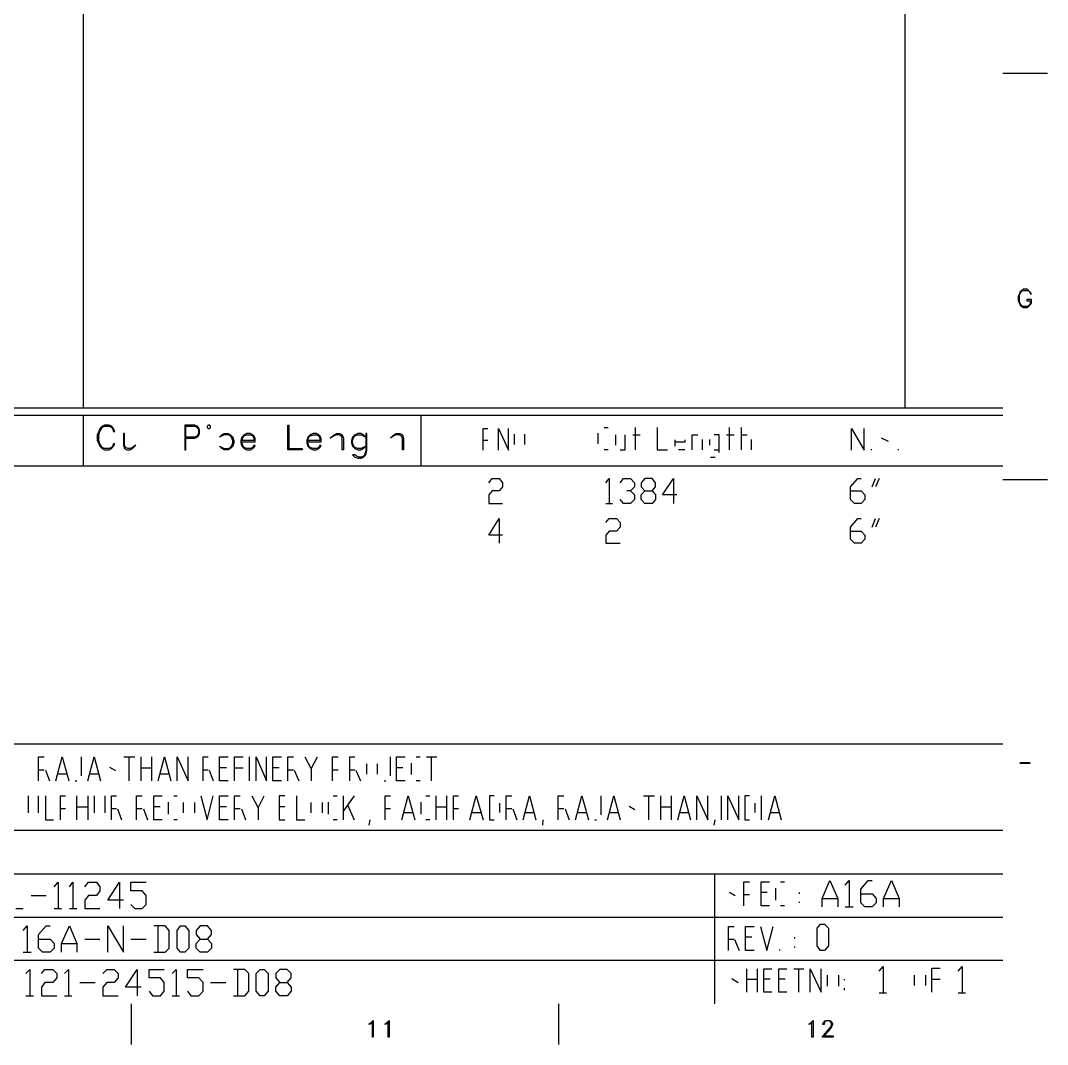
# Model space of a CAD drawing. Header units: millimetres. Extents: x 21 to 1147, y -811 to 126.
# Drawn here: x 931.5 to 1146.6, y -811 to -596.6 of the extents above; entities that cross this region are included whole.
import ezdxf

# ---------------------------------------------------------------- set-up
doc = ezdxf.new("R2010")
doc.units = ezdxf.units.MM
doc.layers.add('EDITED_LINES', color=4, linetype='Continuous')

msp = doc.modelspace()

# ---------------------------------------------------------------- linework, layer by layer
at = {"layer": 'EDITED_LINES'}
for p, q in [((944.68, -382.12), (944.68, -677.68)), ((1116.76, -382.12), (1116.76, -677.68)), ((1137.28, -607.6), (1146.64, -607.6)), ((1140.76, -653.8), (1140.52, -654.28)), ((1140.88, -653.44), (1140.76, -653.8)), ((1140.76, -654.28), (1140.88, -653.8)), ((1141.24, -653.08), (1140.88, -653.44)), ((1140.88, -653.8), (1141.12, -653.44)), ((1141.12, -653.44), (1141.24, -653.2)), ((1141.6, -652.84), (1141.24, -653.08)), ((1141.24, -653.2), (1141.6, -653.08)), ((1142.32, -652.84), (1141.6, -652.84)), ((1141.6, -653.08), (1142.32, -653.08)), ((1142.68, -653.08), (1142.32, -652.84)), ((1142.32, -653.08), (1142.68, -653.2)), ((1143.04, -653.44), (1142.68, -653.08)), ((1142.68, -653.2), (1142.92, -653.44)), ((1142.92, -653.44), (1143.04, -653.8)), ((1143.28, -653.8), (1143.04, -653.44)), ((1143.04, -653.8), (1143.28, -653.8)), ((1140.52, -654.28), (1140.52, -655.24)), ((1140.52, -655.24), (1140.76, -655.72)), ((1140.76, -655.24), (1140.76, -654.28)), ((1140.88, -655.72), (1140.76, -655.24)), ((1140.76, -655.72), (1140.88, -656.08)), ((1141.12, -656.08), (1140.88, -655.72)), ((1142.32, -655), (1142.32, -655.24)), ((1143.28, -655), (1142.32, -655)), ((1142.32, -655.24), (1143.04, -655.24)), ((1143.04, -655.72), (1142.92, -656.08)), ((1143.04, -655.24), (1143.04, -655.72)), ((1143.04, -656.08), (1143.28, -655.72)), ((1143.28, -655.72), (1143.28, -655)), ((1140.88, -656.08), (1141.24, -656.44)), ((1141.24, -656.32), (1141.12, -656.08)), ((1141.6, -656.44), (1141.24, -656.32)), ((1141.24, -656.44), (1141.6, -656.68)), ((1142.32, -656.44), (1141.6, -656.44)), ((1141.6, -656.68), (1142.32, -656.68)), ((1142.68, -656.32), (1142.32, -656.44)), ((1142.32, -656.68), (1142.68, -656.44)), ((1142.92, -656.08), (1142.68, -656.32)), ((1142.68, -656.44), (1143.04, -656.08)), ((820.36, -677.68), (1137.28, -677.68)), ((820.36, -679.24), (1137.28, -679.24)), ((944.68, -679.24), (944.68, -689.8)), ((1015.48, -689.8), (1015.48, -679.24)), ((948.64, -681.52), (948.16, -682)), ((948.16, -682.6), (948.64, -681.76)), ((949.12, -681.28), (948.64, -681.52)), ((948.64, -681.76), (949.12, -681.52)), ((950.08, -681.28), (949.12, -681.28)), ((949.12, -681.52), (950.08, -681.52)), ((950.56, -681.52), (950.08, -681.28)), ((950.08, -681.52), (950.56, -681.76)), ((951.04, -682), (950.56, -681.52)), ((950.56, -681.76), (950.8, -682)), ((968.08, -681.28), (965.92, -681.28)), ((965.92, -681.28), (965.92, -686.44)), ((966.16, -686.44), (966.16, -681.52)), ((966.16, -681.52), (968.08, -681.52)), ((968.56, -681.52), (968.08, -681.28)), ((968.08, -681.52), (968.56, -681.76)), ((968.8, -681.76), (968.56, -681.52)), ((968.56, -681.76), (968.8, -682.24)), ((969.04, -682.24), (968.8, -681.76)), ((970.84, -681.28), (970.6, -681.52)), ((970.6, -681.52), (970.6, -681.76)), ((970.6, -681.76), (970.84, -682)), ((971.08, -681.28), (970.84, -681.28)), ((971.32, -681.52), (971.08, -681.28)), ((971.08, -682), (971.32, -681.76)), ((971.32, -681.76), (971.32, -681.52)), ((987.52, -686.44), (987.52, -681.28)), ((987.52, -681.28), (987.76, -681.28)), ((987.76, -681.28), (987.76, -686.2)), ((1053.76, -681.76), (1054.6, -681.76)), ((1060.36, -686.44), (1060.36, -681.76)), ((1064.92, -681.76), (1064.92, -686.44)), ((1080.04, -686.44), (1080.04, -681.76)), ((1082.56, -686.44), (1082.56, -681.76)), ((947.92, -682.6), (947.56, -683.32)), ((947.56, -683.32), (947.56, -684.52)), ((948.16, -682), (947.92, -682.6)), ((947.92, -683.32), (948.16, -682.6)), ((947.92, -684.52), (947.92, -683.32)), ((950.8, -682), (951.04, -682.6)), ((951.28, -682.6), (951.04, -682)), ((951.04, -682.6), (951.28, -682.6)), ((953.32, -683.08), (953.08, -683.08)), ((953.08, -683.08), (953.08, -685.48)), ((953.32, -685.48), (953.32, -683.08)), ((968.08, -683.8), (966.16, -683.8)), ((968.56, -683.56), (968.08, -683.8)), ((968.08, -684.04), (968.56, -683.8)), ((968.8, -683.08), (968.56, -683.56)), ((968.56, -683.8), (968.8, -683.56)), ((968.8, -682.24), (968.8, -683.08)), ((968.8, -683.56), (969.04, -683.08)), ((969.04, -683.08), (969.04, -682.24)), ((970.84, -682), (971.08, -682)), ((974.2, -683.32), (973.24, -683.8)), ((973.24, -683.8), (973.72, -683.32)), ((973.72, -683.32), (974.2, -683.08)), ((974.2, -683.08), (975.04, -683.08)), ((975.04, -683.32), (974.2, -683.32)), ((975.04, -683.08), (975.52, -683.32)), ((975.52, -683.56), (975.04, -683.32)), ((975.52, -683.32), (976, -683.8)), ((975.76, -683.8), (975.52, -683.56)), ((976, -684.52), (975.76, -683.8)), ((976, -683.8), (976.24, -684.52)), ((977.92, -683.8), (977.68, -684.52)), ((978.4, -683.32), (977.92, -683.8)), ((977.92, -684.52), (978.16, -683.8)), ((978.16, -683.8), (978.4, -683.56)), ((978.88, -683.08), (978.4, -683.32)), ((978.4, -683.56), (978.88, -683.32)), ((979.72, -683.08), (978.88, -683.08)), ((978.88, -683.32), (979.72, -683.32)), ((980.2, -683.32), (979.72, -683.08)), ((979.72, -683.32), (980.2, -683.56)), ((980.44, -683.56), (980.2, -683.32)), ((980.2, -683.56), (980.44, -684.04)), ((980.68, -684.04), (980.44, -683.56)), ((991.72, -683.8), (991.48, -684.52)), ((992.2, -683.32), (991.72, -683.8)), ((991.72, -684.52), (991.96, -683.8)), ((991.96, -683.8), (992.2, -683.56)), ((992.8, -683.08), (992.2, -683.32)), ((992.2, -683.56), (992.8, -683.32)), ((993.52, -683.08), (992.8, -683.08)), ((992.8, -683.32), (993.52, -683.32)), ((994, -683.32), (993.52, -683.08)), ((993.52, -683.32), (994, -683.56)), ((994.24, -683.56), (994, -683.32)), ((994, -683.56), (994.24, -684.04)), ((994.48, -684.04), (994.24, -683.56)), ((996.4, -684.04), (997.24, -683.32)), ((997.24, -683.56), (996.4, -684.04)), ((997.24, -683.32), (997.72, -683.08)), ((997.72, -683.32), (997.24, -683.56)), ((997.72, -683.08), (998.44, -683.08)), ((998.2, -683.32), (997.72, -683.32)), ((998.68, -683.56), (998.2, -683.32)), ((998.44, -683.08), (998.92, -683.32)), ((998.92, -684.04), (998.68, -683.56)), ((998.92, -683.32), (999.16, -684.04)), ((1001.08, -683.8), (1000.84, -684.52)), ((1001.56, -683.32), (1001.08, -683.8)), ((1001.08, -684.52), (1001.32, -683.8)), ((1001.32, -683.8), (1001.56, -683.56)), ((1002.16, -683.08), (1001.56, -683.32)), ((1001.56, -683.56), (1002.16, -683.32)), ((1002.88, -683.08), (1002.16, -683.08)), ((1002.16, -683.32), (1002.88, -683.32)), ((1003.36, -683.32), (1002.88, -683.08)), ((1002.88, -683.32), (1003.84, -683.8)), ((1003.84, -683.8), (1003.36, -683.32)), ((1004.08, -683.08), (1003.84, -683.08)), ((1003.84, -683.08), (1003.84, -686.68)), ((1004.08, -686.68), (1004.08, -683.08)), ((1009, -684.04), (1009.72, -683.32)), ((1009.72, -683.56), (1009, -684.04)), ((1009.72, -683.32), (1010.2, -683.08)), ((1010.2, -683.32), (1009.72, -683.56)), ((1010.2, -683.08), (1011.04, -683.08)), ((1010.8, -683.32), (1010.2, -683.32)), ((1011.28, -683.56), (1010.8, -683.32)), ((1011.04, -683.08), (1011.52, -683.32)), ((1011.52, -684.04), (1011.28, -683.56)), ((1011.52, -683.32), (1011.76, -684.04)), ((1028.44, -686.56), (1028.44, -682)), ((1028.44, -682), (1029.4, -682)), ((1031.68, -686.56), (1031.68, -682)), ((1031.68, -682), (1033.72, -686.56)), ((1033.72, -686.56), (1033.72, -682)), ((1035.04, -685.36), (1035.04, -683.2)), ((1037.08, -683.2), (1037.08, -685.36)), ((1052.56, -685.24), (1052.56, -682.96)), ((1056.16, -683.32), (1056.16, -685.48)), ((1058.2, -686.44), (1058.2, -683.32)), ((1059.76, -683.32), (1061.32, -683.32)), ((1072.24, -686.44), (1072.24, -683.32)), ((1072.24, -683.32), (1073.44, -683.32)), ((1077.88, -683.32), (1076.8, -683.32)), ((1077.88, -687.04), (1077.88, -683.32)), ((1079.44, -683.32), (1081, -683.32)), ((1082.56, -683.32), (1083.76, -683.32)), ((1105.6, -686.56), (1105.6, -682)), ((1105.6, -682), (1108.24, -686.56)), ((1108.24, -686.56), (1108.24, -682)), ((1111.84, -683.92), (1113.28, -684.64)), ((947.56, -684.52), (947.92, -685.24)), ((948.16, -685.24), (947.92, -684.52)), ((947.92, -685.24), (948.16, -685.72)), ((948.64, -685.96), (948.16, -685.24)), ((948.16, -685.72), (948.64, -686.2)), ((949.12, -686.2), (948.64, -685.96)), ((950.56, -685.96), (950.08, -686.2)), ((950.8, -685.72), (950.56, -685.96)), ((950.56, -686.2), (951.04, -685.72)), ((951.04, -685.24), (950.8, -685.72)), ((951.28, -685.24), (951.04, -685.24)), ((951.04, -685.72), (951.28, -685.24)), ((953.08, -685.48), (953.32, -686.2)), ((953.56, -685.96), (953.32, -685.48)), ((954.04, -686.2), (953.56, -685.96)), ((955, -685.96), (954.52, -686.2)), ((955.72, -685.48), (955, -685.96)), ((955, -686.2), (955.72, -685.48)), ((966.16, -684.04), (968.08, -684.04)), ((973.24, -685.72), (974.2, -686.2)), ((973.72, -686.2), (973.24, -685.72)), ((975.04, -686.2), (975.52, -685.96)), ((975.52, -685.96), (975.76, -685.72)), ((976, -685.72), (975.52, -686.2)), ((975.76, -685.72), (976, -685)), ((976, -685), (976, -684.52)), ((976.24, -685), (976, -685.72)), ((976.24, -684.52), (976.24, -685)), ((977.68, -684.52), (977.68, -685)), ((977.68, -685), (977.92, -685.72)), ((977.92, -685), (977.92, -684.52)), ((980.44, -684.52), (977.92, -684.52)), ((977.92, -684.76), (980.68, -684.76)), ((978.16, -685.72), (977.92, -685)), ((977.92, -685.72), (978.4, -686.2)), ((978.4, -685.96), (978.16, -685.72)), ((978.88, -686.2), (978.4, -685.96)), ((980.2, -685.96), (979.72, -686.2)), ((980.44, -685.48), (980.2, -685.96)), ((980.2, -686.2), (980.68, -685.72)), ((980.44, -684.04), (980.44, -684.52)), ((980.68, -685.72), (980.44, -685.48)), ((980.68, -684.76), (980.68, -684.04)), ((991.48, -684.52), (991.48, -685)), ((991.48, -685), (991.72, -685.72)), ((991.72, -685), (991.72, -684.52)), ((994.24, -684.52), (991.72, -684.52)), ((991.72, -684.76), (994.48, -684.76)), ((991.96, -685.72), (991.72, -685)), ((991.72, -685.72), (992.2, -686.2)), ((992.2, -685.96), (991.96, -685.72)), ((992.8, -686.2), (992.2, -685.96)), ((994, -685.96), (993.52, -686.2)), ((994.24, -685.48), (994, -685.96)), ((994, -686.2), (994.48, -685.72)), ((994.24, -684.04), (994.24, -684.52)), ((994.48, -685.72), (994.24, -685.48)), ((994.48, -684.76), (994.48, -684.04)), ((998.92, -686.44), (998.92, -684.04)), ((999.16, -684.04), (999.16, -686.44)), ((1000.84, -684.52), (1000.84, -685)), ((1000.84, -685), (1001.08, -685.72)), ((1001.08, -685), (1001.08, -684.52)), ((1001.32, -685.72), (1001.08, -685)), ((1001.08, -685.72), (1001.56, -686.2)), ((1001.56, -685.96), (1001.32, -685.72)), ((1002.16, -686.2), (1001.56, -685.96)), ((1003.84, -685.72), (1002.88, -686.2)), ((1003.36, -686.2), (1003.84, -685.72)), ((1011.52, -686.44), (1011.52, -684.04)), ((1011.76, -684.04), (1011.76, -686.44)), ((1029.4, -684.52), (1028.44, -684.52)), ((1068.64, -685.72), (1068.64, -684.4)), ((1070.68, -684.88), (1068.64, -684.88)), ((1070.68, -684.4), (1070.68, -684.88)), ((1074.28, -684.28), (1074.28, -686.44)), ((1075.84, -684.28), (1075.84, -685.48)), ((1084.6, -684.28), (1084.6, -686.44)), ((948.64, -686.2), (949.12, -686.44)), ((950.08, -686.2), (949.12, -686.2)), ((949.12, -686.44), (950.08, -686.44)), ((950.08, -686.44), (950.56, -686.2)), ((953.32, -686.2), (953.8, -686.44)), ((953.8, -686.44), (954.52, -686.44)), ((954.52, -686.2), (954.04, -686.2)), ((954.52, -686.44), (955, -686.2)), ((965.92, -686.44), (966.16, -686.44)), ((974.2, -686.44), (973.72, -686.2)), ((974.2, -686.2), (975.04, -686.2)), ((975.04, -686.44), (974.2, -686.44)), ((975.52, -686.2), (975.04, -686.44)), ((978.4, -686.2), (978.88, -686.44)), ((979.72, -686.2), (978.88, -686.2)), ((978.88, -686.44), (979.72, -686.44)), ((979.72, -686.44), (980.2, -686.2)), ((990.52, -686.44), (987.52, -686.44)), ((987.76, -686.2), (990.52, -686.2)), ((990.52, -686.2), (990.52, -686.44)), ((992.2, -686.2), (992.8, -686.44)), ((993.52, -686.2), (992.8, -686.2)), ((992.8, -686.44), (993.52, -686.44)), ((993.52, -686.44), (994, -686.2)), ((999.16, -686.44), (998.92, -686.44)), ((1001.08, -687.52), (1001.56, -688)), ((1001.56, -687.52), (1001.08, -687.52)), ((1001.56, -686.2), (1002.16, -686.44)), ((1001.92, -687.76), (1001.56, -687.52)), ((1001.56, -688), (1002.16, -688.24)), ((1002.4, -688), (1001.92, -687.76)), ((1002.88, -686.2), (1002.16, -686.2)), ((1002.16, -686.44), (1002.88, -686.44)), ((1002.16, -688.24), (1002.88, -688.24)), ((1002.88, -688), (1002.4, -688)), ((1002.88, -686.44), (1003.36, -686.2)), ((1003.36, -687.76), (1002.88, -688)), ((1002.88, -688.24), (1003.36, -688)), ((1003.36, -688), (1003.84, -687.52)), ((1003.6, -687.52), (1003.36, -687.76)), ((1003.84, -686.68), (1003.6, -687.52)), ((1003.84, -687.52), (1004.08, -686.68)), ((1011.76, -686.44), (1011.52, -686.44)), ((1054.6, -686.44), (1053.76, -686.44)), ((1057.12, -686.44), (1058.2, -686.44)), ((1064.92, -686.44), (1067.08, -686.44)), ((1070.68, -686.44), (1069.36, -686.44)), ((1076.08, -688), (1077.04, -688)), ((1076.8, -686.44), (1077.88, -686.44)), ((1109.8, -686.56), (1109.8, -686.32)), ((1115.44, -686.56), (1115.44, -686.32)), ((820.36, -689.8), (1137.28, -689.8)), ((1029.64, -693.4), (1030.36, -692.44)), ((1030.36, -692.44), (1031.8, -692.44)), ((1031.8, -692.44), (1032.52, -693.4)), ((1054.12, -693.4), (1054.84, -692.44)), ((1054.84, -692.44), (1054.84, -697.72)), ((1057.12, -693.4), (1057.84, -692.44)), ((1057.84, -692.44), (1059.28, -692.44)), ((1059.28, -692.44), (1060.12, -693.4)), ((1062.28, -692.44), (1061.56, -693.4)), ((1063.84, -692.44), (1062.28, -692.44)), ((1064.56, -693.4), (1063.84, -692.44)), ((1066, -695.92), (1068.28, -692.44)), ((1068.28, -692.44), (1068.28, -697.72)), ((1105.36, -694.24), (1106.92, -692.44)), ((1106.92, -692.44), (1107.64, -692.44)), ((1109.92, -694.24), (1110.64, -692.44)), ((1111.36, -692.44), (1110.64, -694.24)), ((1032.52, -694.24), (1031.8, -695.08)), ((1032.52, -693.4), (1032.52, -694.24)), ((1060.12, -694.24), (1059.28, -695.08)), ((1060.12, -693.4), (1060.12, -694.24)), ((1061.56, -693.4), (1061.56, -694.24)), ((1061.56, -694.24), (1062.28, -695.08)), ((1063.84, -695.08), (1064.56, -694.24)), ((1064.56, -694.24), (1064.56, -693.4)), ((1105.36, -696.88), (1105.36, -694.24)), ((1137.28, -692.68), (1146.64, -692.68)), ((1030.36, -695.08), (1029.64, -695.92)), ((1029.64, -695.92), (1029.64, -697.72)), ((1031.8, -695.08), (1030.36, -695.08)), ((1057.84, -697.72), (1057.12, -696.88)), ((1059.28, -695.08), (1058.56, -695.08)), ((1059.28, -695.08), (1060.12, -695.92)), ((1060.12, -696.88), (1059.28, -697.72)), ((1060.12, -695.92), (1060.12, -696.88)), ((1061.56, -695.92), (1062.28, -695.08)), ((1061.56, -696.88), (1061.56, -695.92)), ((1062.28, -697.72), (1061.56, -696.88)), ((1062.28, -695.08), (1063.84, -695.08)), ((1063.84, -695.08), (1064.56, -695.92)), ((1064.56, -696.88), (1063.84, -697.72)), ((1064.56, -695.92), (1064.56, -696.88)), ((1069, -695.92), (1066, -695.92)), ((1105.36, -695.08), (1107.64, -695.08)), ((1106.2, -697.72), (1105.36, -696.88)), ((1107.64, -695.08), (1108.36, -695.92)), ((1108.36, -696.88), (1107.64, -697.72)), ((1108.36, -695.92), (1108.36, -696.88)), ((1029.64, -697.72), (1032.52, -697.72)), ((1054.12, -697.72), (1055.56, -697.72)), ((1059.28, -697.72), (1057.84, -697.72)), ((1063.84, -697.72), (1062.28, -697.72)), ((1107.64, -697.72), (1106.2, -697.72)), ((1029.64, -704.32), (1031.8, -700.84)), ((1031.8, -700.84), (1031.8, -706)), ((1054.12, -701.68), (1054.84, -700.84)), ((1054.84, -700.84), (1056.4, -700.84)), ((1056.4, -700.84), (1057.12, -701.68)), ((1105.36, -702.64), (1106.92, -700.84)), ((1106.92, -700.84), (1107.64, -700.84)), ((1109.92, -702.64), (1110.64, -700.84)), ((1111.36, -700.84), (1110.64, -702.64)), ((1057.12, -702.64), (1056.4, -703.48)), ((1057.12, -701.68), (1057.12, -702.64)), ((1105.36, -705.16), (1105.36, -702.64)), ((1032.52, -704.32), (1029.64, -704.32)), ((1054.84, -703.48), (1054.12, -704.32)), ((1054.12, -704.32), (1054.12, -706)), ((1056.4, -703.48), (1054.84, -703.48)), ((1105.36, -703.48), (1107.64, -703.48)), ((1106.2, -706), (1105.36, -705.16)), ((1107.64, -703.48), (1108.36, -704.32)), ((1108.36, -705.16), (1107.64, -706)), ((1108.36, -704.32), (1108.36, -705.16)), ((1054.12, -706), (1057.12, -706)), ((1107.64, -706), (1106.2, -706)), ((1137.28, -748.12), (52.24, -748.12)), ((935.32, -755.8), (935.32, -750.76)), ((935.32, -750.76), (936.52, -750.76)), ((938.92, -755.8), (940.24, -750.76)), ((940.24, -750.76), (941.68, -755.8)), ((944.32, -754.72), (944.32, -750.76)), ((945.64, -755.8), (946.96, -750.76)), ((946.96, -750.76), (948.28, -755.8)), ((953.2, -750.76), (955.48, -750.76)), ((954.28, -755.8), (954.28, -750.76)), ((956.8, -755.8), (956.8, -750.76)), ((958.96, -750.76), (958.96, -755.8)), ((960.4, -755.8), (961.72, -750.76)), ((961.72, -750.76), (963.04, -755.8)), ((964.36, -755.8), (964.36, -750.76)), ((964.36, -750.76), (966.64, -755.8)), ((966.64, -755.8), (966.64, -750.76)), ((969.76, -755.8), (969.76, -750.76)), ((969.76, -750.76), (970.84, -750.76)), ((973.24, -755.8), (973.24, -750.76)), ((973.24, -750.76), (975.04, -750.76)), ((976.36, -755.8), (976.36, -750.76)), ((976.36, -750.76), (978.16, -750.76)), ((979.48, -755.8), (979.48, -750.76)), ((980.92, -755.8), (980.92, -750.76)), ((980.92, -750.76), (983.08, -755.8)), ((983.08, -755.8), (983.08, -750.76)), ((984.4, -755.8), (984.4, -750.76)), ((984.4, -750.76), (986.2, -750.76)), ((987.52, -755.8), (987.52, -750.76)), ((987.52, -750.76), (988.72, -750.76)), ((991.12, -750.76), (992.44, -753.28)), ((992.44, -753.28), (993.76, -750.76)), ((996.88, -755.8), (996.88, -750.76)), ((996.88, -750.76), (998.08, -750.76)), ((1000.48, -755.8), (1000.48, -750.76)), ((1000.48, -750.76), (1001.56, -750.76)), ((1004.08, -754.36), (1004.08, -752.2)), ((1006.24, -752.2), (1006.24, -754.36)), ((1009, -754.72), (1009, -750.76)), ((1010.32, -755.8), (1010.32, -750.76)), ((1010.32, -750.76), (1012.12, -750.76)), ((1013.44, -754.48), (1013.44, -752.08)), ((1014.4, -750.76), (1015.24, -750.76)), ((1016.56, -750.76), (1018.72, -750.76)), ((1017.64, -755.8), (1017.64, -750.76)), ((1140.88, -751.96), (1143.04, -751.96)), ((1140.88, -752.08), (1143.04, -752.08)), ((936.52, -753.52), (935.32, -753.52)), ((936.76, -753.52), (937.6, -755.8)), ((941.2, -754.36), (939.28, -754.36)), ((947.92, -754.36), (946, -754.36)), ((950.2, -752.92), (951.4, -753.64)), ((956.8, -753.04), (958.96, -753.04)), ((962.68, -754.36), (960.76, -754.36)), ((970.84, -753.52), (969.76, -753.52)), ((971.08, -753.52), (971.92, -755.8)), ((974.68, -753.04), (973.24, -753.04)), ((976.36, -753.04), (978.16, -753.04)), ((985.72, -753.04), (984.4, -753.04)), ((988.72, -753.52), (987.52, -753.52)), ((988.84, -753.52), (989.8, -755.8)), ((992.44, -753.28), (992.44, -755.8)), ((998.08, -753.52), (996.88, -753.52)), ((1001.56, -753.52), (1000.48, -753.52)), ((1001.8, -753.52), (1002.76, -755.8)), ((1011.64, -753.04), (1010.32, -753.04)), ((943, -755.8), (943.36, -755.8)), ((975.04, -755.8), (973.24, -755.8)), ((986.2, -755.8), (984.4, -755.8)), ((1007.68, -755.8), (1008.04, -755.8)), ((1012.12, -755.8), (1010.32, -755.8)), ((1015.24, -755.8), (1014.4, -755.8)), ((933.16, -758.92), (933.16, -762.52)), ((935.32, -762.52), (935.32, -758.92)), ((936.76, -758.92), (936.76, -763.96)), ((939.88, -763.96), (939.88, -758.92)), ((939.88, -758.92), (940.96, -758.92)), ((943.36, -763.96), (943.36, -758.92)), ((945.64, -758.92), (945.64, -763.96)), ((946.96, -758.92), (946.96, -762.52)), ((949.24, -762.52), (949.24, -758.92)), ((950.56, -763.96), (950.56, -758.92)), ((950.56, -758.92), (951.64, -758.92)), ((955.84, -763.96), (955.84, -758.92)), ((955.84, -758.92), (957.04, -758.92)), ((959.44, -763.96), (959.44, -758.92)), ((959.44, -758.92), (961.24, -758.92)), ((963.64, -758.92), (964.36, -758.92)), ((969.28, -758.92), (970.6, -763.96)), ((970.6, -763.96), (971.92, -758.92)), ((973.24, -763.96), (973.24, -758.92)), ((973.24, -758.92), (975.04, -758.92)), ((976.36, -763.96), (976.36, -758.92)), ((976.36, -758.92), (977.56, -758.92)), ((979.96, -758.92), (981.28, -761.44)), ((981.28, -761.44), (982.6, -758.92)), ((986.92, -758.92), (985.72, -758.92)), ((985.72, -758.92), (985.72, -763.96)), ((989.32, -758.92), (989.32, -763.96)), ((997, -758.92), (997.84, -758.92)), ((999.16, -763.96), (999.16, -758.92)), ((1001.44, -758.92), (999.16, -762.04)), ((1007.92, -763.96), (1007.92, -758.92)), ((1007.92, -758.92), (1009, -758.92)), ((1011.4, -763.96), (1012.72, -758.92)), ((1012.72, -758.92), (1014.16, -763.96)), ((1016.44, -758.92), (1017.28, -758.92)), ((1018.6, -763.96), (1018.6, -758.92)), ((1020.76, -758.92), (1020.76, -763.96)), ((1022.2, -763.96), (1022.2, -758.92)), ((1022.2, -758.92), (1023.28, -758.92)), ((1025.68, -763.96), (1027, -758.92)), ((1027, -758.92), (1028.44, -763.96)), ((1030.72, -758.92), (1029.76, -758.92)), ((1029.76, -758.92), (1029.76, -763.96)), ((1033.24, -763.96), (1033.24, -758.92)), ((1033.24, -758.92), (1034.44, -758.92)), ((1036.84, -763.96), (1038.16, -758.92)), ((1038.16, -758.92), (1039.48, -763.96)), ((1044.16, -763.96), (1044.16, -758.92)), ((1044.16, -758.92), (1045.36, -758.92)), ((1047.76, -763.96), (1049.08, -758.92)), ((1049.08, -758.92), (1050.52, -763.96)), ((1053.16, -762.88), (1053.16, -758.92)), ((1054.48, -763.96), (1055.8, -758.92)), ((1055.8, -758.92), (1057.12, -763.96)), ((1062.04, -758.92), (1064.32, -758.92)), ((1063.12, -763.96), (1063.12, -758.92)), ((1065.64, -763.96), (1065.64, -758.92)), ((1067.8, -758.92), (1067.8, -763.96)), ((1069.24, -763.96), (1070.56, -758.92)), ((1070.56, -758.92), (1071.88, -763.96)), ((1073.2, -763.96), (1073.2, -758.92)), ((1073.2, -758.92), (1075.48, -763.96)), ((1075.48, -763.96), (1075.48, -758.92)), ((1078.36, -763.96), (1078.36, -758.92)), ((1079.68, -763.96), (1079.68, -758.92)), ((1079.68, -758.92), (1081.96, -763.96)), ((1081.96, -763.96), (1081.96, -758.92)), ((1084.24, -758.92), (1083.28, -758.92)), ((1083.28, -758.92), (1083.28, -763.96)), ((1086.76, -763.96), (1086.76, -758.92)), ((1088.2, -763.96), (1089.52, -758.92)), ((1089.52, -758.92), (1090.84, -763.96)), ((943.36, -761.2), (945.64, -761.2)), ((960.76, -761.2), (959.44, -761.2)), ((962.56, -762.76), (962.56, -760.24)), ((965.68, -762.52), (965.68, -760.36)), ((967.96, -760.36), (967.96, -762.52)), ((974.68, -761.2), (973.24, -761.2)), ((981.28, -761.44), (981.28, -763.96)), ((986.92, -761.2), (985.72, -761.2)), ((992.44, -762.52), (992.44, -760.36)), ((994.72, -760.36), (994.72, -762.52)), ((996.04, -762.76), (996.04, -760.24)), ((1000, -760.84), (1001.44, -763.96)), ((1015.48, -762.76), (1015.48, -760.24)), ((1018.6, -761.2), (1020.76, -761.2)), ((1031.92, -762.4), (1031.92, -760.48)), ((1059.04, -761.08), (1060.24, -761.8)), ((1065.64, -761.2), (1067.8, -761.2)), ((1085.44, -762.4), (1085.44, -760.48)), ((940.96, -761.68), (939.88, -761.68)), ((951.64, -761.68), (950.56, -761.68)), ((951.88, -761.68), (952.72, -763.96)), ((957.04, -761.68), (955.84, -761.68)), ((957.28, -761.68), (958.12, -763.96)), ((977.56, -761.68), (976.36, -761.68)), ((977.8, -761.68), (978.64, -763.96)), ((1009, -761.68), (1007.92, -761.68)), ((1013.68, -762.52), (1011.88, -762.52)), ((1023.28, -761.68), (1022.2, -761.68)), ((1027.96, -762.52), (1026.16, -762.52)), ((1034.44, -761.68), (1033.24, -761.68)), ((1034.68, -761.68), (1035.52, -763.96)), ((1039.12, -762.52), (1037.2, -762.52)), ((1045.36, -761.68), (1044.16, -761.68)), ((1045.6, -761.68), (1046.44, -763.96)), ((1050.04, -762.52), (1048.12, -762.52)), ((1056.76, -762.52), (1054.84, -762.52)), ((1071.52, -762.52), (1069.6, -762.52)), ((1090.48, -762.52), (1088.56, -762.52)), ((936.76, -763.96), (938.44, -763.96)), ((961.24, -763.96), (959.44, -763.96)), ((964.36, -763.96), (963.64, -763.96)), ((975.04, -763.96), (973.24, -763.96)), ((985.72, -763.96), (986.92, -763.96)), ((989.32, -763.96), (991.12, -763.96)), ((997.84, -763.96), (997, -763.96)), ((1004.56, -765.04), (1004.8, -763.96)), ((1017.28, -763.96), (1016.44, -763.96)), ((1029.76, -763.96), (1030.72, -763.96)), ((1040.92, -765.04), (1041.04, -763.96)), ((1051.84, -763.96), (1052.2, -763.96)), ((1076.8, -765.04), (1077.04, -763.96)), ((1083.28, -763.96), (1084.24, -763.96)), ((820.36, -766.12), (1137.28, -766.12)), ((820.36, -775.24), (1137.28, -775.24)), ((1076.92, -775.24), (1076.92, -802.48)), ((938.56, -778), (939.4, -777.04)), ((939.4, -777.04), (939.4, -782.56)), ((941.8, -778), (942.52, -777.04)), ((942.52, -777.04), (942.52, -782.56)), ((945.04, -778), (945.76, -777.04)), ((945.76, -777.04), (947.44, -777.04)), ((947.44, -777.04), (948.16, -778)), ((948.16, -778), (948.16, -778.84)), ((949.84, -780.76), (952.24, -777.04)), ((952.24, -777.04), (952.24, -782.56)), ((954.64, -778.84), (954.64, -777.04)), ((954.64, -777.04), (957.88, -777.04)), ((1083.04, -781.96), (1083.04, -776.92)), ((1083.04, -776.92), (1084.24, -776.92)), ((1086.64, -781.96), (1086.64, -776.92)), ((1086.64, -776.92), (1088.44, -776.92)), ((1089.76, -780.76), (1089.76, -778.24)), ((1090.72, -776.92), (1091.56, -776.92)), ((1099.48, -780.4), (1101.04, -776.68)), ((1101.04, -776.68), (1102.72, -780.4)), ((1104.28, -777.64), (1105.12, -776.68)), ((1105.12, -776.68), (1105.12, -782.2)), ((1107.52, -778.48), (1109.08, -776.68)), ((1107.52, -781.36), (1107.52, -778.48)), ((1109.08, -776.68), (1109.92, -776.68)), ((1112.32, -780.4), (1114, -776.68)), ((1114, -776.68), (1115.56, -780.4)), ((933.76, -779.8), (936.88, -779.8)), ((945.76, -779.8), (945.04, -780.76)), ((945.04, -780.76), (945.04, -782.56)), ((947.44, -779.8), (945.76, -779.8)), ((948.16, -778.84), (947.44, -779.8)), ((953.08, -780.76), (949.84, -780.76)), ((957.04, -778.84), (954.64, -778.84)), ((957.88, -779.8), (957.04, -778.84)), ((957.88, -781.72), (957.88, -779.8)), ((1080.04, -779.08), (1081.24, -779.8)), ((1084.24, -779.68), (1083.04, -779.68)), ((1087.96, -779.2), (1086.64, -779.2)), ((1094.68, -779.44), (1094.68, -779.2)), ((1099.48, -782.2), (1099.48, -780.4)), ((1099.48, -780.4), (1102.72, -780.4)), ((1102.72, -780.4), (1102.72, -782.2)), ((1107.52, -779.44), (1109.92, -779.44)), ((1109.92, -779.44), (1110.76, -780.4)), ((1110.76, -780.4), (1110.76, -781.36)), ((1112.32, -782.2), (1112.32, -780.4)), ((1112.32, -780.4), (1115.56, -780.4)), ((1115.56, -780.4), (1115.56, -782.2)), ((930.52, -782.56), (932.08, -782.56)), ((938.56, -782.56), (940.12, -782.56)), ((941.8, -782.56), (943.36, -782.56)), ((945.04, -782.56), (948.16, -782.56)), ((954.64, -781.72), (955.48, -782.56)), ((955.48, -782.56), (957.04, -782.56)), ((957.04, -782.56), (957.88, -781.72)), ((1088.44, -781.96), (1086.64, -781.96)), ((1091.56, -781.96), (1090.72, -781.96)), ((1094.68, -781.36), (1094.68, -781.12)), ((1104.28, -782.2), (1105.96, -782.2)), ((1108.36, -782.2), (1107.52, -781.36)), ((1109.92, -782.2), (1108.36, -782.2)), ((1110.76, -781.36), (1109.92, -782.2)), ((820.36, -784.36), (1137.28, -784.36)), ((932.08, -787.12), (932.92, -786.16)), ((932.92, -786.16), (932.92, -791.68)), ((935.32, -787.96), (936.88, -786.16)), ((936.88, -786.16), (937.72, -786.16)), ((940.12, -789.88), (941.8, -786.16)), ((941.8, -786.16), (943.36, -789.88)), ((949.84, -791.68), (949.84, -786.16)), ((949.84, -786.16), (953.08, -791.68)), ((953.08, -791.68), (953.08, -786.16)), ((961.84, -786.16), (959.44, -786.16)), ((960.28, -786.16), (960.28, -791.68)), ((962.68, -787.12), (961.84, -786.16)), ((962.68, -790.84), (962.68, -787.12)), ((964.36, -787.12), (965.08, -786.16)), ((964.36, -790.84), (964.36, -787.12)), ((965.08, -786.16), (965.92, -786.16)), ((965.92, -786.16), (966.76, -787.12)), ((966.76, -787.12), (966.76, -790.84)), ((969.16, -786.16), (968.32, -787.12)), ((968.32, -787.12), (968.32, -787.96)), ((970.72, -786.16), (969.16, -786.16)), ((971.56, -787.12), (970.72, -786.16)), ((971.56, -787.96), (971.56, -787.12)), ((1079.8, -791.32), (1079.8, -786.28)), ((1079.8, -786.28), (1081, -786.28)), ((1083.4, -791.32), (1083.4, -786.28)), ((1083.4, -786.28), (1085.2, -786.28)), ((1086.52, -786.28), (1087.84, -791.32)), ((1087.84, -791.32), (1089.16, -786.28)), ((1098.4, -786.64), (1099.12, -785.8)), ((1098.4, -790.36), (1098.4, -786.64)), ((1099.12, -785.8), (1099.96, -785.8)), ((1099.96, -785.8), (1100.8, -786.64)), ((1100.8, -786.64), (1100.8, -790.36)), ((935.32, -790.84), (935.32, -787.96)), ((935.32, -788.92), (937.72, -788.92)), ((937.72, -788.92), (938.56, -789.88)), ((945.04, -788.92), (948.16, -788.92)), ((954.64, -788.92), (957.88, -788.92)), ((968.32, -787.96), (969.16, -788.92)), ((968.32, -789.88), (969.16, -788.92)), ((969.16, -788.92), (970.72, -788.92)), ((970.72, -788.92), (971.56, -787.96)), ((970.72, -788.92), (971.56, -789.88)), ((1081, -789.04), (1079.8, -789.04)), ((1081.12, -789.04), (1082.08, -791.32)), ((1084.72, -788.56), (1083.4, -788.56)), ((1093.72, -788.8), (1093.72, -788.56)), ((936.16, -791.68), (935.32, -790.84)), ((938.56, -790.84), (937.72, -791.68)), ((938.56, -789.88), (938.56, -790.84)), ((940.12, -791.68), (940.12, -789.88)), ((940.12, -789.88), (943.36, -789.88)), ((943.36, -789.88), (943.36, -791.68)), ((961.84, -791.68), (962.68, -790.84)), ((965.08, -791.68), (964.36, -790.84)), ((966.76, -790.84), (965.92, -791.68)), ((968.32, -790.84), (968.32, -789.88)), ((969.16, -791.68), (968.32, -790.84)), ((971.56, -790.84), (970.72, -791.68)), ((971.56, -789.88), (971.56, -790.84)), ((1085.2, -791.32), (1083.4, -791.32)), ((1090.6, -791.32), (1090.6, -791.08)), ((1093.72, -790.72), (1093.72, -790.48)), ((1099.12, -791.32), (1098.4, -790.36)), ((1099.96, -791.32), (1099.12, -791.32)), ((1100.8, -790.36), (1099.96, -791.32)), ((820.36, -793.36), (1137.28, -793.36)), ((932.08, -791.68), (933.76, -791.68)), ((937.72, -791.68), (936.16, -791.68)), ((959.44, -791.68), (961.84, -791.68)), ((965.92, -791.68), (965.08, -791.68)), ((970.72, -791.68), (969.16, -791.68)), ((932.68, -796.12), (933.52, -795.28)), ((933.52, -795.28), (933.52, -800.8)), ((935.92, -796.12), (936.64, -795.28)), ((936.64, -795.28), (938.32, -795.28)), ((938.32, -795.28), (939.16, -796.12)), ((940.72, -796.12), (941.56, -795.28)), ((941.56, -795.28), (941.56, -800.8)), ((948.76, -796.12), (949.6, -795.28)), ((949.6, -795.28), (951.16, -795.28)), ((951.16, -795.28), (952, -796.12)), ((953.56, -799), (955.96, -795.28)), ((955.96, -795.28), (955.96, -800.8)), ((958.48, -797.08), (958.48, -795.28)), ((958.48, -795.28), (961.6, -795.28)), ((963.28, -796.12), (964.12, -795.28)), ((964.12, -795.28), (964.12, -800.8)), ((966.52, -797.08), (966.52, -795.28)), ((966.52, -795.28), (969.76, -795.28)), ((978.52, -795.28), (976.12, -795.28)), ((976.96, -795.28), (976.96, -800.8)), ((979.36, -796.12), (978.52, -795.28)), ((980.92, -796.12), (981.76, -795.28)), ((981.76, -795.28), (982.6, -795.28)), ((982.6, -795.28), (983.44, -796.12)), ((985.84, -795.28), (985, -796.12)), ((987.4, -795.28), (985.84, -795.28)), ((988.24, -796.12), (987.4, -795.28)), ((1083.64, -800.08), (1083.64, -795.16)), ((1085.8, -795.16), (1085.8, -800.08)), ((1087.24, -800.08), (1087.24, -795.16)), ((1087.24, -795.16), (1088.92, -795.16)), ((1090.36, -800.08), (1090.36, -795.16)), ((1090.36, -795.16), (1092.04, -795.16)), ((1093.48, -795.16), (1095.64, -795.16)), ((1094.56, -800.08), (1094.56, -795.16)), ((1096.96, -800.08), (1096.96, -795.16)), ((1096.96, -795.16), (1099.24, -800.08)), ((1099.24, -800.08), (1099.24, -795.16)), ((1111.36, -795.64), (1112.2, -794.68)), ((1112.2, -794.68), (1112.2, -800.2)), ((1122.4, -800.08), (1122.4, -795.04)), ((1122.4, -795.04), (1124.2, -795.04)), ((1127.92, -795.64), (1128.76, -794.68)), ((1128.76, -794.68), (1128.76, -800.2)), ((939.16, -797.08), (938.32, -798.04)), ((939.16, -796.12), (939.16, -797.08)), ((952, -797.08), (951.16, -798.04)), ((952, -796.12), (952, -797.08)), ((960.88, -797.08), (958.48, -797.08)), ((961.6, -798.04), (960.88, -797.08)), ((968.92, -797.08), (966.52, -797.08)), ((969.76, -798.04), (968.92, -797.08)), ((979.36, -799.84), (979.36, -796.12)), ((980.92, -799.84), (980.92, -796.12)), ((983.44, -796.12), (983.44, -799.84)), ((985, -796.12), (985, -797.08)), ((985, -797.08), (985.84, -798.04)), ((987.4, -798.04), (988.24, -797.08)), ((988.24, -797.08), (988.24, -796.12)), ((1080.52, -797.2), (1081.84, -798.04)), ((1083.64, -797.32), (1085.8, -797.32)), ((1088.56, -797.32), (1087.24, -797.32)), ((1091.68, -797.32), (1090.36, -797.32)), ((1100.56, -798.76), (1100.56, -796.48)), ((1102.84, -796.48), (1102.84, -798.76)), ((1104.16, -797.56), (1104.16, -797.32)), ((1118.8, -798.64), (1118.8, -796.48)), ((1121.08, -796.48), (1121.08, -798.64)), ((1122.4, -797.32), (1124.2, -797.32)), ((936.64, -798.04), (935.92, -799)), ((935.92, -799), (935.92, -800.8)), ((938.32, -798.04), (936.64, -798.04)), ((943.96, -798.04), (947.2, -798.04)), ((949.6, -798.04), (948.76, -799)), ((948.76, -799), (948.76, -800.8)), ((951.16, -798.04), (949.6, -798.04)), ((956.8, -799), (953.56, -799)), ((958.48, -799.84), (959.2, -800.8)), ((960.88, -800.8), (961.6, -799.84)), ((961.6, -799.84), (961.6, -798.04)), ((966.52, -799.84), (967.24, -800.8)), ((968.92, -800.8), (969.76, -799.84)), ((969.76, -799.84), (969.76, -798.04)), ((971.32, -798.04), (974.56, -798.04)), ((978.52, -800.8), (979.36, -799.84)), ((981.76, -800.8), (980.92, -799.84)), ((983.44, -799.84), (982.6, -800.8)), ((985, -799), (985.84, -798.04)), ((985, -799.84), (985, -799)), ((985.84, -800.8), (985, -799.84)), ((985.84, -798.04), (987.4, -798.04)), ((987.4, -798.04), (988.24, -799)), ((988.24, -799.84), (987.4, -800.8)), ((988.24, -799), (988.24, -799.84)), ((1088.92, -800.08), (1087.24, -800.08)), ((1092.04, -800.08), (1090.36, -800.08)), ((1104.16, -799.6), (1104.16, -799.24)), ((932.68, -800.8), (934.24, -800.8)), ((935.92, -800.8), (939.16, -800.8)), ((940.72, -800.8), (942.28, -800.8)), ((948.76, -800.8), (952, -800.8)), ((959.2, -800.8), (960.88, -800.8)), ((963.28, -800.8), (964.84, -800.8)), ((967.24, -800.8), (968.92, -800.8)), ((976.12, -800.8), (978.52, -800.8)), ((982.6, -800.8), (981.76, -800.8)), ((987.4, -800.8), (985.84, -800.8)), ((1111.36, -800.2), (1112.92, -800.2)), ((1127.92, -800.2), (1129.48, -800.2)), ((954.76, -811), (954.76, -802.48)), ((1044.28, -811), (1044.28, -802.48)), ((1004.56, -806.68), (1004.92, -806.44)), ((1004.92, -806.44), (1005.4, -805.96)), ((1005.28, -806.32), (1004.92, -806.68)), ((1005.28, -809.44), (1005.28, -806.32)), ((1005.4, -805.96), (1005.4, -809.44)), ((1007.92, -806.68), (1008.16, -806.44)), ((1008.16, -806.44), (1008.76, -805.96)), ((1008.52, -806.32), (1008.16, -806.68)), ((1008.52, -809.44), (1008.52, -806.32)), ((1008.76, -805.96), (1008.76, -809.44)), ((1096.72, -806.68), (1097.08, -806.44)), ((1097.08, -806.44), (1097.56, -805.96)), ((1097.32, -806.32), (1097.08, -806.68)), ((1097.32, -809.44), (1097.32, -806.32)), ((1097.56, -805.96), (1097.56, -809.44)), ((1099.6, -806.68), (1099.84, -806.32)), ((1099.84, -806.32), (1099.96, -806.08)), ((1099.96, -806.32), (1099.84, -806.68)), ((1099.96, -806.08), (1100.32, -805.96)), ((1100.32, -806.08), (1099.96, -806.32)), ((1100.32, -805.96), (1100.92, -805.96)), ((1100.92, -806.08), (1100.32, -806.08)), ((1100.92, -805.96), (1101.28, -806.08)), ((1101.28, -806.32), (1100.92, -806.08)), ((1101.28, -806.08), (1101.4, -806.32)), ((1101.4, -806.68), (1101.28, -806.32)), ((1101.4, -806.32), (1101.64, -806.68)), ((1004.92, -806.68), (1004.56, -806.8)), ((1004.56, -806.8), (1004.56, -806.68)), ((1008.16, -806.68), (1007.92, -806.8)), ((1007.92, -806.8), (1007.92, -806.68)), ((1097.08, -806.68), (1096.72, -806.8)), ((1096.72, -806.8), (1096.72, -806.68)), ((1099.48, -809.44), (1100.92, -807.76)), ((1099.6, -806.8), (1099.6, -806.68)), ((1099.84, -806.8), (1099.6, -806.8)), ((1101.16, -807.76), (1099.6, -809.44)), ((1099.84, -806.68), (1099.84, -806.8)), ((1100.92, -807.76), (1101.28, -807.28)), ((1101.4, -807.28), (1101.16, -807.76)), ((1101.28, -807.28), (1101.4, -806.92)), ((1101.4, -806.92), (1101.4, -806.68)), ((1101.64, -806.92), (1101.4, -807.28)), ((1101.64, -806.68), (1101.64, -806.92)), ((1005.4, -809.44), (1005.28, -809.44)), ((1008.76, -809.44), (1008.52, -809.44)), ((1097.56, -809.44), (1097.32, -809.44)), ((1101.76, -809.44), (1099.48, -809.44)), ((1099.6, -809.2), (1101.76, -809.2)), ((1101.76, -809.2), (1101.76, -809.44))]:
    msp.add_line(p, q, dxfattribs=at)

doc.saveas('drawing.dxf')
